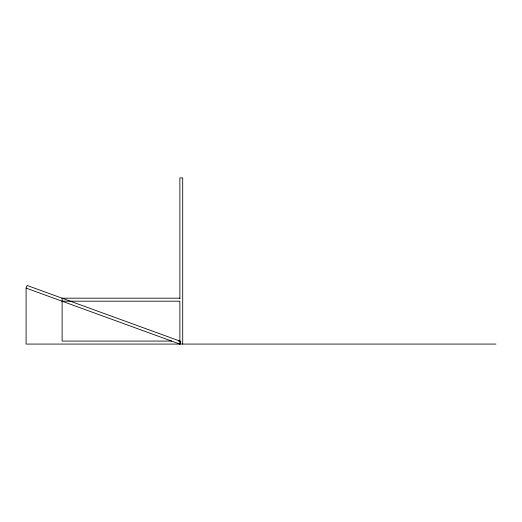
<?xml version="1.0" encoding="UTF-8"?>
<svg xmlns="http://www.w3.org/2000/svg" width="522" height="522" viewBox="0 0 522 522"><rect width="100%" height="100%" fill="white"/><g stroke="black" fill="none" stroke-linecap="round" stroke-linejoin="round"><path stroke-width="0.78" d="M26.1 288.105L27.066 285.456L180.847 341.427L179.881 344.076L26.1 288.105L26.1 344.076L495.9 344.076M179.881 298.179L62.118 298.179L62.118 341.075L171.64 341.075M62.118 301.181L179.881 301.181L179.881 344.076M178.38 341.075L179.881 341.075M182.7 344.076L182.7 177.924L179.881 177.924L179.881 298.728"/></g></svg>
